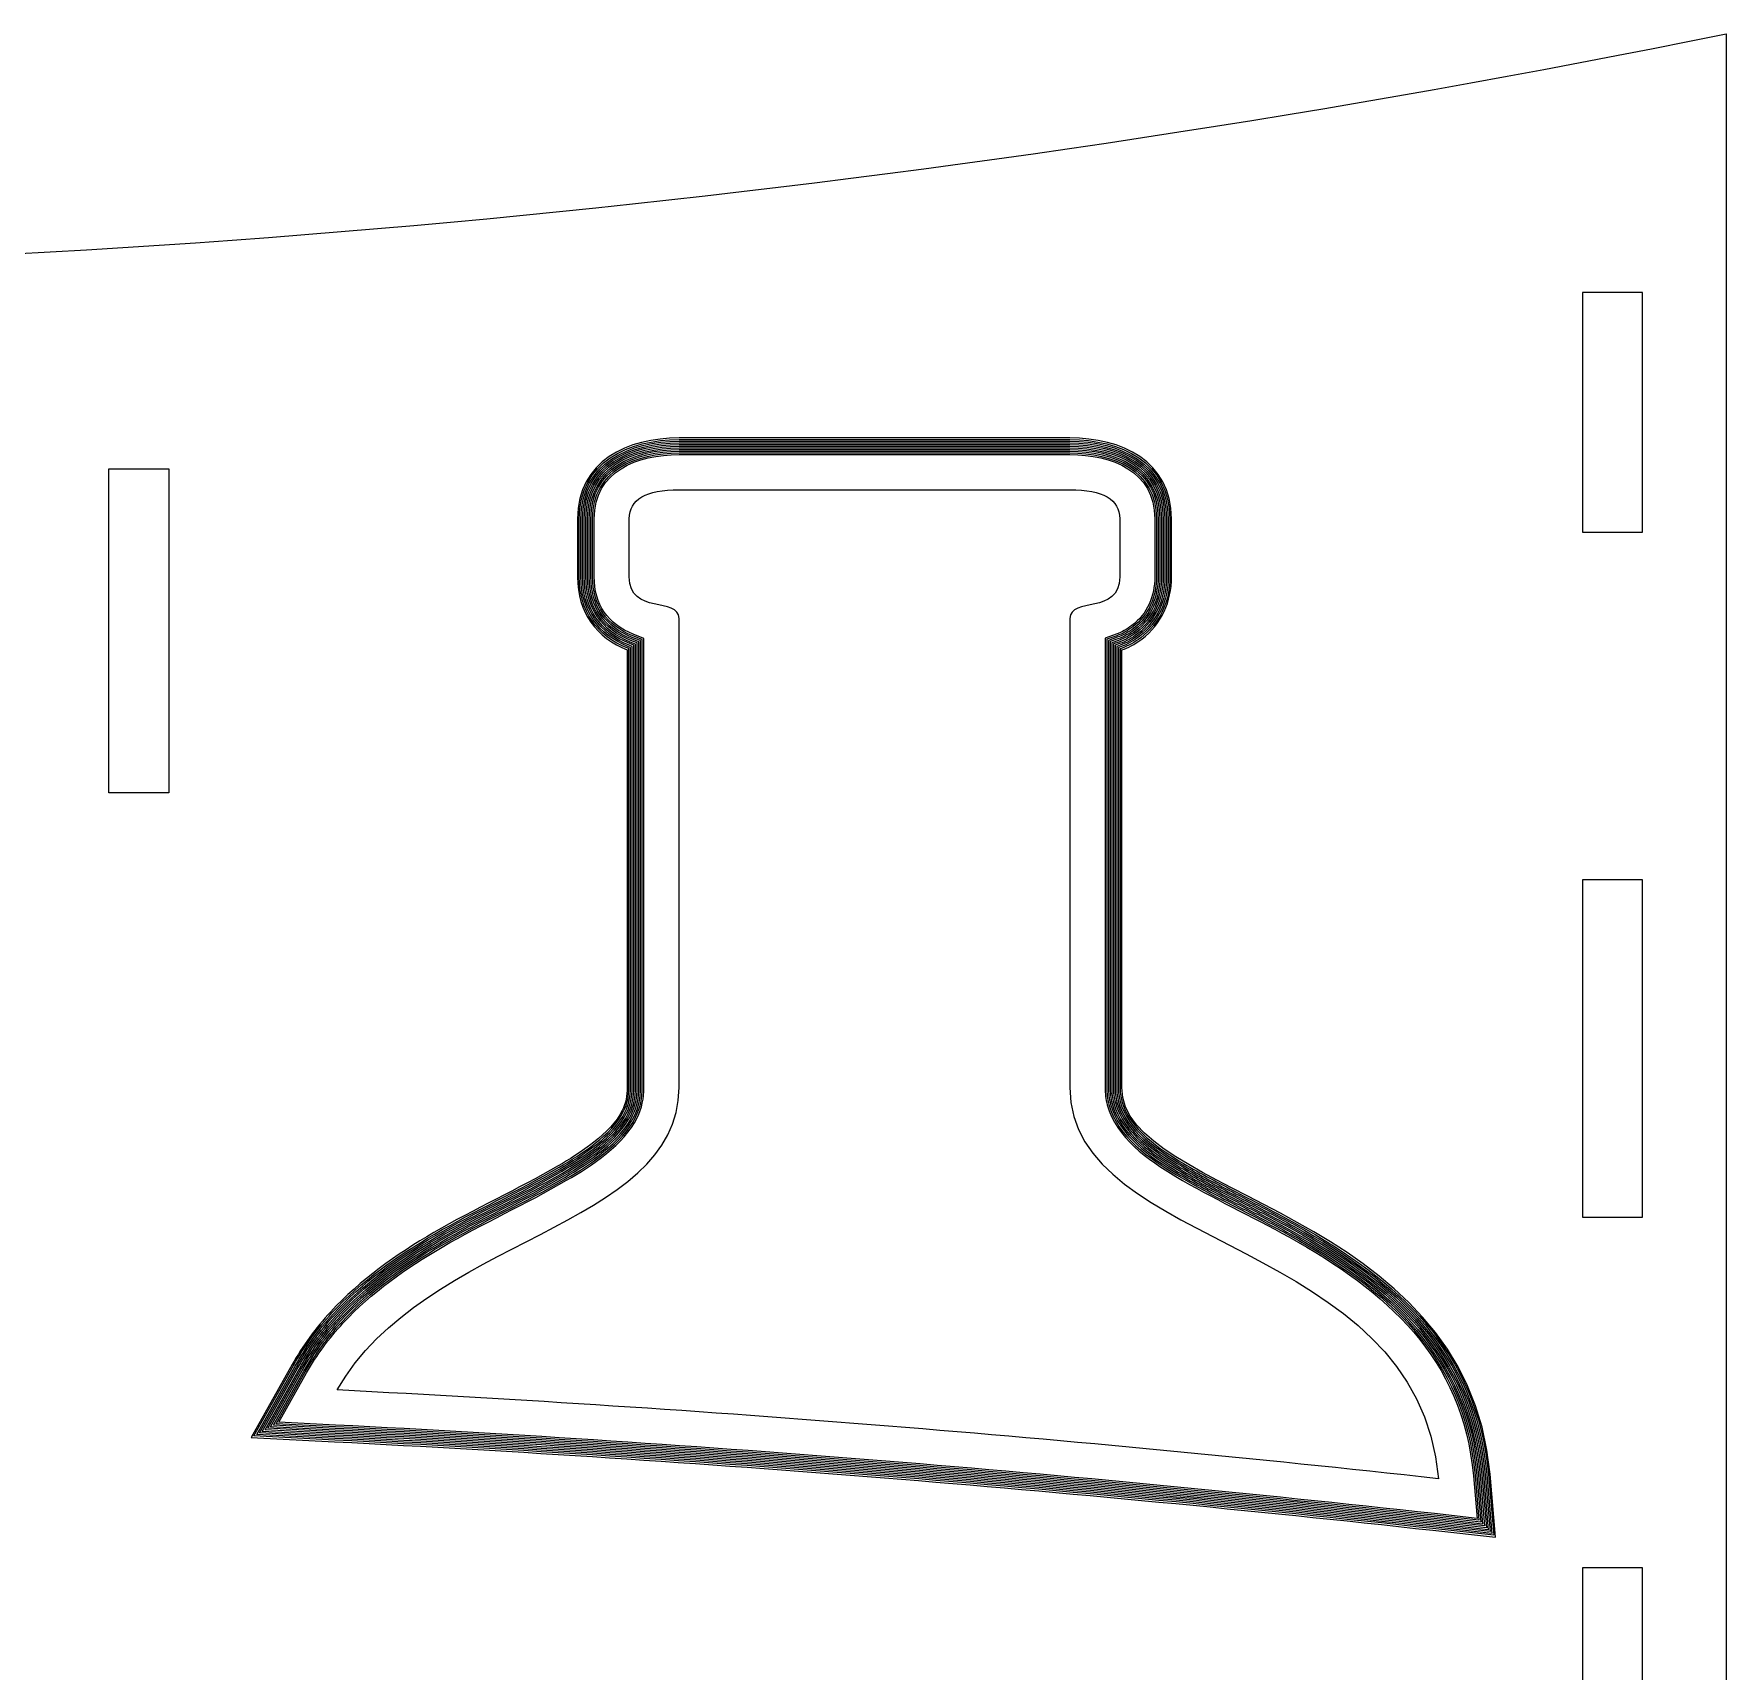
# Model space of a CAD drawing. Header units: millimetres. Extents: x -516 to 781, y -366 to 225.
# Drawn here: x -339 to -237.7, y -91.4 to 6.5 of the extents above; entities that cross this region are included whole.
import ezdxf

# ---------------------------------------------------------------- set-up
doc = ezdxf.new("R2010")
doc.units = ezdxf.units.MM
doc.header["$MEASUREMENT"] = 0
doc.layers.add('Layer 1', color=7, linetype='Continuous')

msp = doc.modelspace()

# ---------------------------------------------------------------- linework, layer by layer
at = {"layer": 'Layer 1', "color": 240, "lineweight": 9}
for points, knots in [([(-503.2768, -270.3399), (-503.2768, -270.3399), (-250.2612, -270.3399), (-250.2612, -270.3399), (-250.2612, -270.3399), (-250.2612, -270.3399), (-244.9901, -270.3399), (-244.9901, -270.3399), (-244.9901, -270.3399), (-244.9901, -270.3399), (-237.669, -270.3399), (-237.669, -270.3399), (-237.669, -270.3399), (-237.669, -270.3399), (-237.669, 6.5338), (-237.669, 6.5338), (-237.669, 6.5338), (-330.8883, -12.3792), (-423.6201, -12.3179), (-515.869, 6.5338), (-515.869, 6.5338), (-515.869, 6.5338), (-515.869, -270.3399), (-515.869, -270.3399), (-515.869, -270.3399), (-515.869, -270.3399), (-508.5479, -270.3399), (-508.5479, -270.3399), (-508.5479, -270.3399), (-508.5479, -270.3399), (-503.2768, -270.3399), (-503.2768, -270.3399)], [0, 0, 0, 0, 0.11111111, 0.11111111, 0.11111111, 0.11111111, 0.22222222, 0.22222222, 0.22222222, 0.22222222, 0.33333333, 0.33333333, 0.33333333, 0.33333333, 0.44444444, 0.44444444, 0.44444444, 0.44444444, 0.55555556, 0.55555556, 0.55555556, 0.55555556, 0.66666667, 0.66666667, 0.66666667, 0.66666667, 0.77777778, 0.77777778, 0.77777778, 0.77777778, 1, 1, 1, 1]), ([(-242.669, -23.2812), (-242.669, -23.2812), (-246.269, -23.2812), (-246.269, -23.2812), (-246.269, -23.2812), (-246.269, -23.2812), (-246.2696, -8.9372), (-246.2696, -8.9372), (-246.2696, -8.9372), (-246.2696, -8.9372), (-242.669, -8.9372), (-242.669, -8.9372), (-242.669, -8.9372), (-242.669, -8.9372), (-242.669, -23.2812), (-242.669, -23.2812)], [0, 0, 0, 0, 0.2, 0.2, 0.2, 0.2, 0.4, 0.4, 0.4, 0.4, 0.6, 0.6, 0.6, 0.6, 1, 1, 1, 1]), ([(-330.869, -19.4813), (-330.869, -19.4813), (-334.469, -19.4813), (-334.469, -19.4813), (-334.469, -19.4813), (-334.469, -19.4813), (-334.469, -38.8693), (-334.469, -38.8693), (-334.469, -38.8693), (-334.469, -38.8693), (-330.869, -38.8693), (-330.869, -38.8693), (-330.869, -38.8693), (-330.869, -38.8693), (-330.869, -19.4813), (-330.869, -19.4813)], [0, 0, 0, 0, 0.2, 0.2, 0.2, 0.2, 0.4, 0.4, 0.4, 0.4, 0.6, 0.6, 0.6, 0.6, 1, 1, 1, 1]), ([(-254.89, -79.9111), (-256.1667, -65.3802), (-276.9447, -66.3665), (-276.9447, -56.5025), (-276.9447, -56.5025), (-276.9447, -56.5025), (-276.9447, -28.4388), (-276.9447, -28.4388), (-276.9447, -28.4388), (-276.9447, -27.1479), (-273.9671, -28.2485), (-273.9671, -25.9553), (-273.9671, -25.9553), (-273.9671, -25.9553), (-273.9671, -22.4784), (-273.9671, -22.4784), (-273.9671, -22.4784), (-273.9671, -21.3189), (-274.9589, -20.7399), (-276.9447, -20.7399), (-276.9447, -20.7399), (-276.9447, -20.7399), (-300.3402, -20.7399), (-300.3402, -20.7399), (-300.3402, -20.7399), (-302.3261, -20.7399), (-303.3178, -21.3189), (-303.3178, -22.4784), (-303.3178, -22.4784), (-303.3178, -22.4784), (-303.3178, -25.9553), (-303.3178, -25.9553), (-303.3178, -25.9553), (-303.3178, -28.2485), (-300.3402, -27.1479), (-300.3402, -28.4388), (-300.3402, -28.4388), (-300.3402, -28.4388), (-300.3402, -56.5025), (-300.3402, -56.5025), (-300.3402, -56.5025), (-300.3402, -64.9709), (-315.6558, -65.4413), (-320.7978, -74.5993), (-320.7978, -74.5993), (-298.7887, -75.7143), (-276.8195, -77.4865), (-254.89, -79.9111)], [0, 0, 0, 0, 0.07692308, 0.07692308, 0.07692308, 0.07692308, 0.15384615, 0.15384615, 0.15384615, 0.15384615, 0.23076923, 0.23076923, 0.23076923, 0.23076923, 0.30769231, 0.30769231, 0.30769231, 0.30769231, 0.38461538, 0.38461538, 0.38461538, 0.38461538, 0.46153846, 0.46153846, 0.46153846, 0.46153846, 0.53846154, 0.53846154, 0.53846154, 0.53846154, 0.61538462, 0.61538462, 0.61538462, 0.61538462, 0.69230769, 0.69230769, 0.69230769, 0.69230769, 0.76923077, 0.76923077, 0.76923077, 0.76923077, 0.84615385, 0.84615385, 0.84615385, 0.84615385, 1, 1, 1, 1]), ([(-242.669, -64.2574), (-242.669, -64.2574), (-246.269, -64.2574), (-246.269, -64.2574), (-246.269, -64.2574), (-246.269, -64.2574), (-246.269, -44.0695), (-246.269, -44.0695), (-246.269, -44.0695), (-246.269, -44.0695), (-242.669, -44.0695), (-242.669, -44.0695), (-242.669, -44.0695), (-242.669, -44.0695), (-242.669, -64.2574), (-242.669, -64.2574)], [0, 0, 0, 0, 0.2, 0.2, 0.2, 0.2, 0.4, 0.4, 0.4, 0.4, 0.6, 0.6, 0.6, 0.6, 1, 1, 1, 1]), ([(-242.669, -105.4339), (-242.669, -105.4339), (-246.269, -105.4339), (-246.269, -105.4339), (-246.269, -105.4339), (-246.269, -105.4339), (-246.269, -85.2459), (-246.269, -85.2459), (-246.269, -85.2459), (-246.269, -85.2459), (-242.669, -85.2459), (-242.669, -85.2459), (-242.669, -85.2459), (-242.669, -85.2459), (-242.669, -105.4339), (-242.669, -105.4339)], [0, 0, 0, 0, 0.2, 0.2, 0.2, 0.2, 0.4, 0.4, 0.4, 0.4, 0.6, 0.6, 0.6, 0.6, 1, 1, 1, 1])]:
    msp.add_open_spline(points, degree=3, knots=knots, dxfattribs=at)
at = {"layer": 'Layer 1', "color": 175, "lineweight": 9}
for points, knots in [([(-303.4402, -30.3163), (-305.2665, -29.6041), (-306.4178, -28.0874), (-306.4178, -25.9553), (-306.4178, -25.9553), (-306.4178, -25.9553), (-306.4178, -22.4784), (-306.4178, -22.4784), (-306.4178, -22.4784), (-306.4178, -19.0086), (-303.3952, -17.6399), (-300.3402, -17.6399), (-300.3402, -17.6399), (-300.3402, -17.6399), (-276.9447, -17.6399), (-276.9447, -17.6399), (-276.9447, -17.6399), (-273.8897, -17.6399), (-270.8671, -19.0086), (-270.8671, -22.4784), (-270.8671, -22.4784), (-270.8671, -22.4784), (-270.8671, -25.9553), (-270.8671, -25.9553), (-270.8671, -25.9553), (-270.8671, -27.4311), (-271.4532, -28.7773), (-272.6496, -29.6708), (-272.6496, -29.6708), (-273.1003, -30.0074), (-273.4749, -30.1945), (-273.8447, -30.324), (-273.8447, -30.324), (-273.8447, -30.324), (-273.8447, -56.5025), (-273.8447, -56.5025), (-273.8447, -56.5025), (-273.8447, -63.0806), (-253.1999, -63.7285), (-251.8019, -79.6398), (-251.8019, -79.6398), (-251.8019, -79.6398), (-251.4708, -83.408), (-251.4708, -83.408), (-251.4708, -83.408), (-251.4708, -83.408), (-255.2307, -82.9923), (-255.2307, -82.9923), (-255.2307, -82.9923), (-277.0801, -80.5766), (-299.0002, -78.8076), (-320.9546, -77.6953), (-320.9546, -77.6953), (-320.9546, -77.6953), (-325.9493, -77.4423), (-325.9493, -77.4423), (-325.9493, -77.4423), (-325.9493, -77.4423), (-323.5009, -73.0816), (-323.5009, -73.0816), (-323.5009, -73.0816), (-322.8596, -71.9395), (-322.0797, -70.8878), (-321.1917, -69.926), (-321.1917, -69.926), (-319.4169, -68.0036), (-317.2689, -66.4961), (-315.0181, -65.1846), (-315.0181, -65.1846), (-312.5794, -63.7636), (-310.0038, -62.6014), (-307.5727, -61.1868), (-307.5727, -61.1868), (-306.2897, -60.4403), (-304.4222, -59.2621), (-303.7464, -57.8803), (-303.7464, -57.8803), (-303.5313, -57.4405), (-303.4402, -56.9912), (-303.4402, -56.5025), (-303.4402, -56.5025), (-303.4402, -56.5025), (-303.4402, -30.3163), (-303.4402, -30.3163)], [0, 0, 0, 0, 0.04545455, 0.04545455, 0.04545455, 0.04545455, 0.09090909, 0.09090909, 0.09090909, 0.09090909, 0.13636364, 0.13636364, 0.13636364, 0.13636364, 0.18181818, 0.18181818, 0.18181818, 0.18181818, 0.22727273, 0.22727273, 0.22727273, 0.22727273, 0.27272727, 0.27272727, 0.27272727, 0.27272727, 0.31818182, 0.31818182, 0.31818182, 0.31818182, 0.36363636, 0.36363636, 0.36363636, 0.36363636, 0.40909091, 0.40909091, 0.40909091, 0.40909091, 0.45454545, 0.45454545, 0.45454545, 0.45454545, 0.5, 0.5, 0.5, 0.5, 0.54545455, 0.54545455, 0.54545455, 0.54545455, 0.59090909, 0.59090909, 0.59090909, 0.59090909, 0.63636364, 0.63636364, 0.63636364, 0.63636364, 0.68181818, 0.68181818, 0.68181818, 0.68181818, 0.72727273, 0.72727273, 0.72727273, 0.72727273, 0.77272727, 0.77272727, 0.77272727, 0.77272727, 0.81818182, 0.81818182, 0.81818182, 0.81818182, 0.86363636, 0.86363636, 0.86363636, 0.86363636, 0.90909091, 0.90909091, 0.90909091, 0.90909091, 1, 1, 1, 1]), ([(-325.7831, -77.3506), (-325.7831, -77.3506), (-320.9495, -77.5954), (-320.9495, -77.5954), (-320.9495, -77.5954), (-298.9934, -78.7076), (-277.0708, -80.477), (-255.2197, -82.8929), (-255.2197, -82.8929), (-255.2197, -82.8929), (-251.5811, -83.2952), (-251.5811, -83.2952), (-251.5811, -83.2952), (-251.5811, -83.2952), (-251.9015, -79.6486), (-251.9015, -79.6486), (-251.9015, -79.6486), (-252.5511, -72.2562), (-257.3017, -68.0544), (-263.3963, -64.6585), (-263.3963, -64.6585), (-264.5765, -64.0009), (-265.778, -63.3854), (-266.9784, -62.7658), (-266.9784, -62.7658), (-268.0456, -62.215), (-269.1204, -61.6604), (-270.1521, -61.0452), (-270.1521, -61.0452), (-271.5487, -60.2123), (-273.3951, -58.9801), (-273.8393, -57.3113), (-273.8393, -57.3113), (-273.9097, -57.0469), (-273.9447, -56.7761), (-273.9447, -56.5025), (-273.9447, -56.5025), (-273.9447, -56.5025), (-273.9447, -30.2531), (-273.9447, -30.2531), (-273.9447, -30.2531), (-273.9447, -30.2531), (-273.8778, -30.2296), (-273.8778, -30.2296), (-273.8778, -30.2296), (-273.4466, -30.0786), (-273.0749, -29.8636), (-272.7094, -29.5907), (-272.7094, -29.5907), (-271.5389, -28.7165), (-270.9671, -27.4001), (-270.9671, -25.9553), (-270.9671, -25.9553), (-270.9671, -25.9553), (-270.9671, -22.4784), (-270.9671, -22.4784), (-270.9671, -22.4784), (-270.9671, -19.0714), (-273.9409, -17.7399), (-276.9447, -17.7399), (-276.9447, -17.7399), (-276.9447, -17.7399), (-300.3402, -17.7399), (-300.3402, -17.7399), (-300.3402, -17.7399), (-303.344, -17.7399), (-306.3178, -19.0714), (-306.3178, -22.4784), (-306.3178, -22.4784), (-306.3178, -22.4784), (-306.3178, -25.9553), (-306.3178, -25.9553), (-306.3178, -25.9553), (-306.3178, -27.9651), (-305.2685, -29.496), (-303.4039, -30.2231), (-303.4039, -30.2231), (-303.4039, -30.2231), (-303.3402, -30.248), (-303.3402, -30.248), (-303.3402, -30.248), (-303.3402, -30.248), (-303.3402, -56.5025), (-303.3402, -56.5025), (-303.3402, -56.5025), (-303.3402, -57.0053), (-303.435, -57.4712), (-303.6566, -57.9242), (-303.6566, -57.9242), (-304.3424, -59.3265), (-306.2038, -60.506), (-307.5224, -61.2732), (-307.5224, -61.2732), (-309.9583, -62.6906), (-312.5327, -63.8521), (-314.9678, -65.271), (-314.9678, -65.271), (-317.2083, -66.5766), (-319.3517, -68.0804), (-321.1182, -69.9938), (-321.1182, -69.9938), (-322.0001, -70.949), (-322.7769, -71.9964), (-323.4137, -73.1306), (-323.4137, -73.1306), (-323.4137, -73.1306), (-325.7831, -77.3506), (-325.7831, -77.3506)], [0, 0, 0, 0, 0.03571429, 0.03571429, 0.03571429, 0.03571429, 0.07142857, 0.07142857, 0.07142857, 0.07142857, 0.10714286, 0.10714286, 0.10714286, 0.10714286, 0.14285714, 0.14285714, 0.14285714, 0.14285714, 0.17857143, 0.17857143, 0.17857143, 0.17857143, 0.21428571, 0.21428571, 0.21428571, 0.21428571, 0.25, 0.25, 0.25, 0.25, 0.28571429, 0.28571429, 0.28571429, 0.28571429, 0.32142857, 0.32142857, 0.32142857, 0.32142857, 0.35714286, 0.35714286, 0.35714286, 0.35714286, 0.39285714, 0.39285714, 0.39285714, 0.39285714, 0.42857143, 0.42857143, 0.42857143, 0.42857143, 0.46428571, 0.46428571, 0.46428571, 0.46428571, 0.5, 0.5, 0.5, 0.5, 0.53571429, 0.53571429, 0.53571429, 0.53571429, 0.57142857, 0.57142857, 0.57142857, 0.57142857, 0.60714286, 0.60714286, 0.60714286, 0.60714286, 0.64285714, 0.64285714, 0.64285714, 0.64285714, 0.67857143, 0.67857143, 0.67857143, 0.67857143, 0.71428571, 0.71428571, 0.71428571, 0.71428571, 0.75, 0.75, 0.75, 0.75, 0.78571429, 0.78571429, 0.78571429, 0.78571429, 0.82142857, 0.82142857, 0.82142857, 0.82142857, 0.85714286, 0.85714286, 0.85714286, 0.85714286, 0.89285714, 0.89285714, 0.89285714, 0.89285714, 0.92857143, 0.92857143, 0.92857143, 0.92857143, 1, 1, 1, 1]), ([(-325.6169, -77.2589), (-325.6169, -77.2589), (-320.9445, -77.4956), (-320.9445, -77.4956), (-320.9445, -77.4956), (-298.9864, -78.6078), (-277.0618, -80.3774), (-255.2087, -82.7935), (-255.2087, -82.7935), (-255.2087, -82.7935), (-251.6914, -83.1824), (-251.6914, -83.1824), (-251.6914, -83.1824), (-251.6914, -83.1824), (-252.0011, -79.6573), (-252.0011, -79.6573), (-252.0011, -79.6573), (-252.6476, -72.3005), (-257.3808, -68.1248), (-263.4449, -64.7459), (-263.4449, -64.7459), (-264.6242, -64.0888), (-265.8249, -63.4738), (-267.0242, -62.8547), (-267.0242, -62.8547), (-268.0933, -62.3029), (-269.1699, -61.7474), (-270.2034, -61.1311), (-270.2034, -61.1311), (-271.6273, -60.2818), (-273.4833, -59.0376), (-273.936, -57.337), (-273.936, -57.337), (-274.0086, -57.0642), (-274.0447, -56.7848), (-274.0447, -56.5025), (-274.0447, -56.5025), (-274.0447, -56.5025), (-274.0447, -30.1821), (-274.0447, -30.1821), (-274.0447, -30.1821), (-274.0447, -30.1821), (-273.9108, -30.1352), (-273.9108, -30.1352), (-273.9108, -30.1352), (-273.4893, -29.9876), (-273.1265, -29.7774), (-272.7693, -29.5106), (-272.7693, -29.5106), (-271.6242, -28.6553), (-271.0671, -27.3685), (-271.0671, -25.9553), (-271.0671, -25.9553), (-271.0671, -25.9553), (-271.0671, -22.4784), (-271.0671, -22.4784), (-271.0671, -22.4784), (-271.0671, -19.1303), (-273.9983, -17.8399), (-276.9447, -17.8399), (-276.9447, -17.8399), (-276.9447, -17.8399), (-300.3402, -17.8399), (-300.3402, -17.8399), (-300.3402, -17.8399), (-303.2866, -17.8399), (-306.2178, -19.1303), (-306.2178, -22.4784), (-306.2178, -22.4784), (-306.2178, -22.4784), (-306.2178, -25.9553), (-306.2178, -25.9553), (-306.2178, -25.9553), (-306.2178, -27.9238), (-305.1938, -29.4178), (-303.3675, -30.13), (-303.3675, -30.13), (-303.3675, -30.13), (-303.2402, -30.1796), (-303.2402, -30.1796), (-303.2402, -30.1796), (-303.2402, -30.1796), (-303.2402, -56.5025), (-303.2402, -56.5025), (-303.2402, -56.5025), (-303.2402, -57.0206), (-303.3385, -57.5015), (-303.5667, -57.9682), (-303.5667, -57.9682), (-304.2637, -59.3932), (-306.1322, -60.58), (-307.4721, -61.3597), (-307.4721, -61.3597), (-309.908, -62.777), (-312.4824, -63.9386), (-314.9174, -65.3574), (-314.9174, -65.3574), (-317.1492, -66.6578), (-319.2852, -68.1558), (-321.0448, -70.0617), (-321.0448, -70.0617), (-321.9213, -71.0111), (-322.6935, -72.0522), (-323.3265, -73.1795), (-323.3265, -73.1795), (-323.3265, -73.1795), (-325.6169, -77.2589), (-325.6169, -77.2589)], [0, 0, 0, 0, 0.03571429, 0.03571429, 0.03571429, 0.03571429, 0.07142857, 0.07142857, 0.07142857, 0.07142857, 0.10714286, 0.10714286, 0.10714286, 0.10714286, 0.14285714, 0.14285714, 0.14285714, 0.14285714, 0.17857143, 0.17857143, 0.17857143, 0.17857143, 0.21428571, 0.21428571, 0.21428571, 0.21428571, 0.25, 0.25, 0.25, 0.25, 0.28571429, 0.28571429, 0.28571429, 0.28571429, 0.32142857, 0.32142857, 0.32142857, 0.32142857, 0.35714286, 0.35714286, 0.35714286, 0.35714286, 0.39285714, 0.39285714, 0.39285714, 0.39285714, 0.42857143, 0.42857143, 0.42857143, 0.42857143, 0.46428571, 0.46428571, 0.46428571, 0.46428571, 0.5, 0.5, 0.5, 0.5, 0.53571429, 0.53571429, 0.53571429, 0.53571429, 0.57142857, 0.57142857, 0.57142857, 0.57142857, 0.60714286, 0.60714286, 0.60714286, 0.60714286, 0.64285714, 0.64285714, 0.64285714, 0.64285714, 0.67857143, 0.67857143, 0.67857143, 0.67857143, 0.71428571, 0.71428571, 0.71428571, 0.71428571, 0.75, 0.75, 0.75, 0.75, 0.78571429, 0.78571429, 0.78571429, 0.78571429, 0.82142857, 0.82142857, 0.82142857, 0.82142857, 0.85714286, 0.85714286, 0.85714286, 0.85714286, 0.89285714, 0.89285714, 0.89285714, 0.89285714, 0.92857143, 0.92857143, 0.92857143, 0.92857143, 1, 1, 1, 1]), ([(-325.4508, -77.1672), (-325.4508, -77.1672), (-320.9394, -77.3957), (-320.9394, -77.3957), (-320.9394, -77.3957), (-298.9793, -78.508), (-277.0527, -80.2778), (-255.1977, -82.6941), (-255.1977, -82.6941), (-255.1977, -82.6941), (-251.8017, -83.0696), (-251.8017, -83.0696), (-251.8017, -83.0696), (-251.8017, -83.0696), (-252.1007, -79.6661), (-252.1007, -79.6661), (-252.1007, -79.6661), (-252.744, -72.3448), (-257.4599, -68.1952), (-263.4936, -64.8333), (-263.4936, -64.8333), (-264.6719, -64.1767), (-265.8717, -63.5621), (-267.0701, -62.9436), (-267.0701, -62.9436), (-268.141, -62.3908), (-269.2193, -61.8343), (-270.2546, -61.2169), (-270.2546, -61.2169), (-271.7059, -60.3514), (-273.5715, -59.0949), (-274.0326, -57.3627), (-274.0326, -57.3627), (-274.1075, -57.0815), (-274.1447, -56.7935), (-274.1447, -56.5025), (-274.1447, -56.5025), (-274.1447, -56.5025), (-274.1447, -30.1112), (-274.1447, -30.1112), (-274.1447, -30.1112), (-274.1447, -30.1112), (-273.9439, -30.0409), (-273.9439, -30.0409), (-273.9439, -30.0409), (-273.532, -29.8966), (-273.1782, -29.6911), (-272.8291, -29.4304), (-272.8291, -29.4304), (-271.7094, -28.5942), (-271.1671, -27.3369), (-271.1671, -25.9553), (-271.1671, -25.9553), (-271.1671, -25.9553), (-271.1671, -22.4784), (-271.1671, -22.4784), (-271.1671, -22.4784), (-271.1671, -19.1892), (-274.0558, -17.9399), (-276.9447, -17.9399), (-276.9447, -17.9399), (-276.9447, -17.9399), (-300.3402, -17.9399), (-300.3402, -17.9399), (-300.3402, -17.9399), (-303.2291, -17.9399), (-306.1178, -19.1892), (-306.1178, -22.4784), (-306.1178, -22.4784), (-306.1178, -22.4784), (-306.1178, -25.9553), (-306.1178, -25.9553), (-306.1178, -25.9553), (-306.1178, -27.8825), (-305.1192, -29.3396), (-303.3312, -30.0368), (-303.3312, -30.0368), (-303.3312, -30.0368), (-303.1402, -30.1113), (-303.1402, -30.1113), (-303.1402, -30.1113), (-303.1402, -30.1113), (-303.1402, -56.5025), (-303.1402, -56.5025), (-303.1402, -56.5025), (-303.1402, -57.0359), (-303.2419, -57.5317), (-303.4769, -58.0121), (-303.4769, -58.0121), (-304.1849, -59.4598), (-306.0606, -60.6541), (-307.4218, -61.4461), (-307.4218, -61.4461), (-309.8578, -62.8635), (-312.4321, -64.025), (-314.8671, -65.4438), (-314.8671, -65.4438), (-317.09, -66.7391), (-319.2186, -68.2311), (-320.9713, -70.1295), (-320.9713, -70.1295), (-321.8426, -71.0732), (-322.6102, -72.108), (-323.2393, -73.2285), (-323.2393, -73.2285), (-323.2393, -73.2285), (-325.4508, -77.1672), (-325.4508, -77.1672)], [0, 0, 0, 0, 0.03571429, 0.03571429, 0.03571429, 0.03571429, 0.07142857, 0.07142857, 0.07142857, 0.07142857, 0.10714286, 0.10714286, 0.10714286, 0.10714286, 0.14285714, 0.14285714, 0.14285714, 0.14285714, 0.17857143, 0.17857143, 0.17857143, 0.17857143, 0.21428571, 0.21428571, 0.21428571, 0.21428571, 0.25, 0.25, 0.25, 0.25, 0.28571429, 0.28571429, 0.28571429, 0.28571429, 0.32142857, 0.32142857, 0.32142857, 0.32142857, 0.35714286, 0.35714286, 0.35714286, 0.35714286, 0.39285714, 0.39285714, 0.39285714, 0.39285714, 0.42857143, 0.42857143, 0.42857143, 0.42857143, 0.46428571, 0.46428571, 0.46428571, 0.46428571, 0.5, 0.5, 0.5, 0.5, 0.53571429, 0.53571429, 0.53571429, 0.53571429, 0.57142857, 0.57142857, 0.57142857, 0.57142857, 0.60714286, 0.60714286, 0.60714286, 0.60714286, 0.64285714, 0.64285714, 0.64285714, 0.64285714, 0.67857143, 0.67857143, 0.67857143, 0.67857143, 0.71428571, 0.71428571, 0.71428571, 0.71428571, 0.75, 0.75, 0.75, 0.75, 0.78571429, 0.78571429, 0.78571429, 0.78571429, 0.82142857, 0.82142857, 0.82142857, 0.82142857, 0.85714286, 0.85714286, 0.85714286, 0.85714286, 0.89285714, 0.89285714, 0.89285714, 0.89285714, 0.92857143, 0.92857143, 0.92857143, 0.92857143, 1, 1, 1, 1]), ([(-325.2846, -77.0755), (-325.2846, -77.0755), (-320.9344, -77.2958), (-320.9344, -77.2958), (-320.9344, -77.2958), (-298.9723, -78.4083), (-277.0437, -80.1782), (-255.1867, -82.5947), (-255.1867, -82.5947), (-255.1867, -82.5947), (-251.912, -82.9568), (-251.912, -82.9568), (-251.912, -82.9568), (-251.912, -82.9568), (-252.2004, -79.6748), (-252.2004, -79.6748), (-252.2004, -79.6748), (-252.8405, -72.3891), (-257.5391, -68.2656), (-263.5423, -64.9206), (-263.5423, -64.9206), (-264.7197, -64.2646), (-265.9185, -63.6505), (-267.116, -63.0324), (-267.116, -63.0324), (-268.1887, -62.4787), (-269.2688, -61.9213), (-270.3058, -61.3028), (-270.3058, -61.3028), (-271.7843, -60.4211), (-273.6597, -59.1522), (-274.1292, -57.3884), (-274.1292, -57.3884), (-274.2063, -57.0989), (-274.2447, -56.8021), (-274.2447, -56.5025), (-274.2447, -56.5025), (-274.2447, -56.5025), (-274.2447, -30.0403), (-274.2447, -30.0403), (-274.2447, -30.0403), (-274.2447, -30.0403), (-273.9769, -29.9465), (-273.9769, -29.9465), (-273.9769, -29.9465), (-273.5748, -29.8057), (-273.2298, -29.6049), (-272.8889, -29.3503), (-272.8889, -29.3503), (-271.7946, -28.533), (-271.2671, -27.3052), (-271.2671, -25.9553), (-271.2671, -25.9553), (-271.2671, -25.9553), (-271.2671, -22.4784), (-271.2671, -22.4784), (-271.2671, -22.4784), (-271.2671, -19.2483), (-274.1134, -18.0399), (-276.9447, -18.0399), (-276.9447, -18.0399), (-276.9447, -18.0399), (-300.3402, -18.0399), (-300.3402, -18.0399), (-300.3402, -18.0399), (-303.1715, -18.0399), (-306.0178, -19.2483), (-306.0178, -22.4784), (-306.0178, -22.4784), (-306.0178, -22.4784), (-306.0178, -25.9553), (-306.0178, -25.9553), (-306.0178, -25.9553), (-306.0178, -27.8413), (-305.0445, -29.2614), (-303.2949, -29.9436), (-303.2949, -29.9436), (-303.2949, -29.9436), (-303.0402, -30.0429), (-303.0402, -30.0429), (-303.0402, -30.0429), (-303.0402, -30.0429), (-303.0402, -56.5025), (-303.0402, -56.5025), (-303.0402, -56.5025), (-303.0402, -57.0511), (-303.1454, -57.5619), (-303.3871, -58.056), (-303.3871, -58.056), (-304.1061, -59.5263), (-305.9892, -60.7282), (-307.3715, -61.5325), (-307.3715, -61.5325), (-309.8075, -62.9499), (-312.3819, -64.1115), (-314.8167, -65.5302), (-314.8167, -65.5302), (-317.0308, -66.8203), (-319.1521, -68.3065), (-320.8978, -70.1973), (-320.8978, -70.1973), (-321.7638, -71.1353), (-322.5268, -72.1637), (-323.1521, -73.2774), (-323.1521, -73.2774), (-323.1521, -73.2774), (-325.2846, -77.0755), (-325.2846, -77.0755)], [0, 0, 0, 0, 0.03571429, 0.03571429, 0.03571429, 0.03571429, 0.07142857, 0.07142857, 0.07142857, 0.07142857, 0.10714286, 0.10714286, 0.10714286, 0.10714286, 0.14285714, 0.14285714, 0.14285714, 0.14285714, 0.17857143, 0.17857143, 0.17857143, 0.17857143, 0.21428571, 0.21428571, 0.21428571, 0.21428571, 0.25, 0.25, 0.25, 0.25, 0.28571429, 0.28571429, 0.28571429, 0.28571429, 0.32142857, 0.32142857, 0.32142857, 0.32142857, 0.35714286, 0.35714286, 0.35714286, 0.35714286, 0.39285714, 0.39285714, 0.39285714, 0.39285714, 0.42857143, 0.42857143, 0.42857143, 0.42857143, 0.46428571, 0.46428571, 0.46428571, 0.46428571, 0.5, 0.5, 0.5, 0.5, 0.53571429, 0.53571429, 0.53571429, 0.53571429, 0.57142857, 0.57142857, 0.57142857, 0.57142857, 0.60714286, 0.60714286, 0.60714286, 0.60714286, 0.64285714, 0.64285714, 0.64285714, 0.64285714, 0.67857143, 0.67857143, 0.67857143, 0.67857143, 0.71428571, 0.71428571, 0.71428571, 0.71428571, 0.75, 0.75, 0.75, 0.75, 0.78571429, 0.78571429, 0.78571429, 0.78571429, 0.82142857, 0.82142857, 0.82142857, 0.82142857, 0.85714286, 0.85714286, 0.85714286, 0.85714286, 0.89285714, 0.89285714, 0.89285714, 0.89285714, 0.92857143, 0.92857143, 0.92857143, 0.92857143, 1, 1, 1, 1]), ([(-325.1184, -76.9837), (-325.1184, -76.9837), (-320.9293, -77.1959), (-320.9293, -77.1959), (-320.9293, -77.1959), (-298.9653, -78.3085), (-277.0347, -80.0786), (-255.1758, -82.4953), (-255.1758, -82.4953), (-255.1758, -82.4953), (-252.0223, -82.844), (-252.0223, -82.844), (-252.0223, -82.844), (-252.0223, -82.844), (-252.3, -79.6836), (-252.3, -79.6836), (-252.3, -79.6836), (-252.937, -72.4335), (-257.6182, -68.3359), (-263.5909, -65.008), (-263.5909, -65.008), (-264.7674, -64.3524), (-265.9653, -63.7389), (-267.1618, -63.1213), (-267.1618, -63.1213), (-268.2364, -62.5666), (-269.3182, -62.0082), (-270.357, -61.3887), (-270.357, -61.3887), (-271.8626, -60.4908), (-273.748, -59.2092), (-274.2259, -57.4142), (-274.2259, -57.4142), (-274.3052, -57.1162), (-274.3447, -56.8108), (-274.3447, -56.5025), (-274.3447, -56.5025), (-274.3447, -56.5025), (-274.3447, -29.9693), (-274.3447, -29.9693), (-274.3447, -29.9693), (-274.3447, -29.9693), (-274.01, -29.8521), (-274.01, -29.8521), (-274.01, -29.8521), (-273.6175, -29.7147), (-273.2814, -29.5186), (-272.9488, -29.2702), (-272.9488, -29.2702), (-271.8798, -28.4719), (-271.3671, -27.2736), (-271.3671, -25.9553), (-271.3671, -25.9553), (-271.3671, -25.9553), (-271.3671, -22.4784), (-271.3671, -22.4784), (-271.3671, -22.4784), (-271.3671, -19.3076), (-274.1711, -18.1399), (-276.9447, -18.1399), (-276.9447, -18.1399), (-276.9447, -18.1399), (-300.3402, -18.1399), (-300.3402, -18.1399), (-300.3402, -18.1399), (-303.1138, -18.1399), (-305.9178, -19.3076), (-305.9178, -22.4784), (-305.9178, -22.4784), (-305.9178, -22.4784), (-305.9178, -25.9553), (-305.9178, -25.9553), (-305.9178, -25.9553), (-305.9178, -27.8), (-304.9698, -29.1831), (-303.2585, -29.8505), (-303.2585, -29.8505), (-303.2585, -29.8505), (-302.9402, -29.9746), (-302.9402, -29.9746), (-302.9402, -29.9746), (-302.9402, -29.9746), (-302.9402, -56.5025), (-302.9402, -56.5025), (-302.9402, -56.5025), (-302.9402, -57.0664), (-303.0489, -57.5921), (-303.2972, -58.1), (-303.2972, -58.1), (-304.0273, -59.5927), (-305.9178, -60.8024), (-307.3212, -61.619), (-307.3212, -61.619), (-309.7573, -63.0364), (-312.3316, -64.1979), (-314.7664, -65.6166), (-314.7664, -65.6166), (-316.9716, -66.9015), (-319.0856, -68.3819), (-320.8243, -70.2652), (-320.8243, -70.2652), (-321.685, -71.1974), (-322.4434, -72.2195), (-323.0649, -73.3264), (-323.0649, -73.3264), (-323.0649, -73.3264), (-325.1184, -76.9837), (-325.1184, -76.9837)], [0, 0, 0, 0, 0.03571429, 0.03571429, 0.03571429, 0.03571429, 0.07142857, 0.07142857, 0.07142857, 0.07142857, 0.10714286, 0.10714286, 0.10714286, 0.10714286, 0.14285714, 0.14285714, 0.14285714, 0.14285714, 0.17857143, 0.17857143, 0.17857143, 0.17857143, 0.21428571, 0.21428571, 0.21428571, 0.21428571, 0.25, 0.25, 0.25, 0.25, 0.28571429, 0.28571429, 0.28571429, 0.28571429, 0.32142857, 0.32142857, 0.32142857, 0.32142857, 0.35714286, 0.35714286, 0.35714286, 0.35714286, 0.39285714, 0.39285714, 0.39285714, 0.39285714, 0.42857143, 0.42857143, 0.42857143, 0.42857143, 0.46428571, 0.46428571, 0.46428571, 0.46428571, 0.5, 0.5, 0.5, 0.5, 0.53571429, 0.53571429, 0.53571429, 0.53571429, 0.57142857, 0.57142857, 0.57142857, 0.57142857, 0.60714286, 0.60714286, 0.60714286, 0.60714286, 0.64285714, 0.64285714, 0.64285714, 0.64285714, 0.67857143, 0.67857143, 0.67857143, 0.67857143, 0.71428571, 0.71428571, 0.71428571, 0.71428571, 0.75, 0.75, 0.75, 0.75, 0.78571429, 0.78571429, 0.78571429, 0.78571429, 0.82142857, 0.82142857, 0.82142857, 0.82142857, 0.85714286, 0.85714286, 0.85714286, 0.85714286, 0.89285714, 0.89285714, 0.89285714, 0.89285714, 0.92857143, 0.92857143, 0.92857143, 0.92857143, 1, 1, 1, 1]), ([(-324.9522, -76.892), (-324.9522, -76.892), (-320.9242, -77.0961), (-320.9242, -77.0961), (-320.9242, -77.0961), (-298.9582, -78.2087), (-277.0257, -79.979), (-255.1648, -82.3959), (-255.1648, -82.3959), (-255.1648, -82.3959), (-252.1326, -82.7312), (-252.1326, -82.7312), (-252.1326, -82.7312), (-252.1326, -82.7312), (-252.3996, -79.6923), (-252.3996, -79.6923), (-252.3996, -79.6923), (-253.0335, -72.4779), (-257.6974, -68.4063), (-263.6396, -65.0953), (-263.6396, -65.0953), (-264.8152, -64.4403), (-266.0121, -63.8273), (-267.2077, -63.2101), (-267.2077, -63.2101), (-268.2841, -62.6546), (-269.3676, -62.0952), (-270.4082, -61.4746), (-270.4082, -61.4746), (-271.9408, -60.5607), (-273.8364, -59.2662), (-274.3225, -57.4399), (-274.3225, -57.4399), (-274.4041, -57.1335), (-274.4447, -56.8195), (-274.4447, -56.5025), (-274.4447, -56.5025), (-274.4447, -56.5025), (-274.4447, -29.8984), (-274.4447, -29.8984), (-274.4447, -29.8984), (-274.4447, -29.8984), (-274.043, -29.7577), (-274.043, -29.7577), (-274.043, -29.7577), (-273.6603, -29.6237), (-273.333, -29.4323), (-273.0086, -29.1901), (-273.0086, -29.1901), (-271.9651, -28.4107), (-271.4671, -27.2419), (-271.4671, -25.9553), (-271.4671, -25.9553), (-271.4671, -25.9553), (-271.4671, -22.4784), (-271.4671, -22.4784), (-271.4671, -22.4784), (-271.4671, -19.367), (-274.2288, -18.2399), (-276.9447, -18.2399), (-276.9447, -18.2399), (-276.9447, -18.2399), (-300.3402, -18.2399), (-300.3402, -18.2399), (-300.3402, -18.2399), (-303.0561, -18.2399), (-305.8178, -19.367), (-305.8178, -22.4784), (-305.8178, -22.4784), (-305.8178, -22.4784), (-305.8178, -25.9553), (-305.8178, -25.9553), (-305.8178, -25.9553), (-305.8178, -27.7586), (-304.895, -29.105), (-303.2222, -29.7573), (-303.2222, -29.7573), (-303.2222, -29.7573), (-302.8402, -29.9063), (-302.8402, -29.9063), (-302.8402, -29.9063), (-302.8402, -29.9063), (-302.8402, -56.5025), (-302.8402, -56.5025), (-302.8402, -56.5025), (-302.8402, -57.0816), (-302.9523, -57.6223), (-303.2074, -58.1439), (-303.2074, -58.1439), (-303.9484, -59.659), (-305.8465, -60.8766), (-307.2709, -61.7054), (-307.2709, -61.7054), (-309.707, -63.1229), (-312.2813, -64.2844), (-314.716, -65.703), (-314.716, -65.703), (-316.9124, -66.9828), (-319.0191, -68.4573), (-320.7509, -70.333), (-320.7509, -70.333), (-321.6062, -71.2595), (-322.3601, -72.2753), (-322.9777, -73.3753), (-322.9777, -73.3753), (-322.9777, -73.3753), (-324.9522, -76.892), (-324.9522, -76.892)], [0, 0, 0, 0, 0.03571429, 0.03571429, 0.03571429, 0.03571429, 0.07142857, 0.07142857, 0.07142857, 0.07142857, 0.10714286, 0.10714286, 0.10714286, 0.10714286, 0.14285714, 0.14285714, 0.14285714, 0.14285714, 0.17857143, 0.17857143, 0.17857143, 0.17857143, 0.21428571, 0.21428571, 0.21428571, 0.21428571, 0.25, 0.25, 0.25, 0.25, 0.28571429, 0.28571429, 0.28571429, 0.28571429, 0.32142857, 0.32142857, 0.32142857, 0.32142857, 0.35714286, 0.35714286, 0.35714286, 0.35714286, 0.39285714, 0.39285714, 0.39285714, 0.39285714, 0.42857143, 0.42857143, 0.42857143, 0.42857143, 0.46428571, 0.46428571, 0.46428571, 0.46428571, 0.5, 0.5, 0.5, 0.5, 0.53571429, 0.53571429, 0.53571429, 0.53571429, 0.57142857, 0.57142857, 0.57142857, 0.57142857, 0.60714286, 0.60714286, 0.60714286, 0.60714286, 0.64285714, 0.64285714, 0.64285714, 0.64285714, 0.67857143, 0.67857143, 0.67857143, 0.67857143, 0.71428571, 0.71428571, 0.71428571, 0.71428571, 0.75, 0.75, 0.75, 0.75, 0.78571429, 0.78571429, 0.78571429, 0.78571429, 0.82142857, 0.82142857, 0.82142857, 0.82142857, 0.85714286, 0.85714286, 0.85714286, 0.85714286, 0.89285714, 0.89285714, 0.89285714, 0.89285714, 0.92857143, 0.92857143, 0.92857143, 0.92857143, 1, 1, 1, 1]), ([(-324.7861, -76.8003), (-324.7861, -76.8003), (-320.9192, -76.9962), (-320.9192, -76.9962), (-320.9192, -76.9962), (-298.9512, -78.109), (-277.0167, -79.8793), (-255.1538, -82.2965), (-255.1538, -82.2965), (-255.1538, -82.2965), (-252.2429, -82.6184), (-252.2429, -82.6184), (-252.2429, -82.6184), (-252.2429, -82.6184), (-252.4992, -79.7011), (-252.4992, -79.7011), (-252.4992, -79.7011), (-253.13, -72.5223), (-257.7766, -68.4766), (-263.6883, -65.1827), (-263.6883, -65.1827), (-264.8629, -64.5282), (-266.0589, -63.9156), (-267.2536, -63.299), (-267.2536, -63.299), (-268.3318, -62.7425), (-269.4171, -62.1821), (-270.4594, -61.5605), (-270.4594, -61.5605), (-272.0188, -60.6306), (-273.9247, -59.323), (-274.4192, -57.4656), (-274.4192, -57.4656), (-274.5029, -57.1509), (-274.5447, -56.8282), (-274.5447, -56.5025), (-274.5447, -56.5025), (-274.5447, -56.5025), (-274.5447, -29.8275), (-274.5447, -29.8275), (-274.5447, -29.8275), (-274.5447, -29.8275), (-274.0761, -29.6633), (-274.0761, -29.6633), (-274.0761, -29.6633), (-273.703, -29.5327), (-273.3846, -29.3461), (-273.0685, -29.1099), (-273.0685, -29.1099), (-272.0503, -28.3496), (-271.5671, -27.2103), (-271.5671, -25.9553), (-271.5671, -25.9553), (-271.5671, -25.9553), (-271.5671, -22.4784), (-271.5671, -22.4784), (-271.5671, -22.4784), (-271.5671, -19.4265), (-274.2867, -18.3399), (-276.9447, -18.3399), (-276.9447, -18.3399), (-276.9447, -18.3399), (-300.3402, -18.3399), (-300.3402, -18.3399), (-300.3402, -18.3399), (-302.9982, -18.3399), (-305.7178, -19.4265), (-305.7178, -22.4784), (-305.7178, -22.4784), (-305.7178, -22.4784), (-305.7178, -25.9553), (-305.7178, -25.9553), (-305.7178, -25.9553), (-305.7178, -27.7173), (-304.8203, -29.0268), (-303.1859, -29.6641), (-303.1859, -29.6641), (-303.1859, -29.6641), (-302.7402, -29.8379), (-302.7402, -29.8379), (-302.7402, -29.8379), (-302.7402, -29.8379), (-302.7402, -56.5025), (-302.7402, -56.5025), (-302.7402, -56.5025), (-302.7402, -57.0969), (-302.8558, -57.6525), (-303.1176, -58.1878), (-303.1176, -58.1878), (-303.8695, -59.7252), (-305.7753, -60.9509), (-307.2207, -61.7918), (-307.2207, -61.7918), (-309.6567, -63.2093), (-312.2311, -64.3708), (-314.6657, -65.7894), (-314.6657, -65.7894), (-316.8532, -67.064), (-318.9526, -68.5326), (-320.6774, -70.4008), (-320.6774, -70.4008), (-321.5275, -71.3216), (-322.2767, -72.331), (-322.8905, -73.4243), (-322.8905, -73.4243), (-322.8905, -73.4243), (-324.7861, -76.8003), (-324.7861, -76.8003)], [0, 0, 0, 0, 0.03571429, 0.03571429, 0.03571429, 0.03571429, 0.07142857, 0.07142857, 0.07142857, 0.07142857, 0.10714286, 0.10714286, 0.10714286, 0.10714286, 0.14285714, 0.14285714, 0.14285714, 0.14285714, 0.17857143, 0.17857143, 0.17857143, 0.17857143, 0.21428571, 0.21428571, 0.21428571, 0.21428571, 0.25, 0.25, 0.25, 0.25, 0.28571429, 0.28571429, 0.28571429, 0.28571429, 0.32142857, 0.32142857, 0.32142857, 0.32142857, 0.35714286, 0.35714286, 0.35714286, 0.35714286, 0.39285714, 0.39285714, 0.39285714, 0.39285714, 0.42857143, 0.42857143, 0.42857143, 0.42857143, 0.46428571, 0.46428571, 0.46428571, 0.46428571, 0.5, 0.5, 0.5, 0.5, 0.53571429, 0.53571429, 0.53571429, 0.53571429, 0.57142857, 0.57142857, 0.57142857, 0.57142857, 0.60714286, 0.60714286, 0.60714286, 0.60714286, 0.64285714, 0.64285714, 0.64285714, 0.64285714, 0.67857143, 0.67857143, 0.67857143, 0.67857143, 0.71428571, 0.71428571, 0.71428571, 0.71428571, 0.75, 0.75, 0.75, 0.75, 0.78571429, 0.78571429, 0.78571429, 0.78571429, 0.82142857, 0.82142857, 0.82142857, 0.82142857, 0.85714286, 0.85714286, 0.85714286, 0.85714286, 0.89285714, 0.89285714, 0.89285714, 0.89285714, 0.92857143, 0.92857143, 0.92857143, 0.92857143, 1, 1, 1, 1]), ([(-324.6199, -76.7086), (-324.6199, -76.7086), (-320.9141, -76.8963), (-320.9141, -76.8963), (-320.9141, -76.8963), (-298.9441, -78.0092), (-277.0077, -79.7797), (-255.1428, -82.1971), (-255.1428, -82.1971), (-255.1428, -82.1971), (-252.3532, -82.5056), (-252.3532, -82.5056), (-252.3532, -82.5056), (-252.3532, -82.5056), (-252.5988, -79.7098), (-252.5988, -79.7098), (-252.5988, -79.7098), (-253.2265, -72.5668), (-257.8558, -68.547), (-263.737, -65.27), (-263.737, -65.27), (-264.9106, -64.6161), (-266.1057, -64.004), (-267.2994, -63.3879), (-267.2994, -63.3879), (-268.3795, -62.8304), (-269.4665, -62.269), (-270.5107, -61.6464), (-270.5107, -61.6464), (-272.0967, -60.7005), (-274.0131, -59.3796), (-274.5158, -57.4913), (-274.5158, -57.4913), (-274.6018, -57.1682), (-274.6447, -56.8369), (-274.6447, -56.5025), (-274.6447, -56.5025), (-274.6447, -56.5025), (-274.6447, -29.7565), (-274.6447, -29.7565), (-274.6447, -29.7565), (-274.6447, -29.7565), (-274.1091, -29.569), (-274.1091, -29.569), (-274.1091, -29.569), (-273.7458, -29.4417), (-273.4362, -29.2598), (-273.1283, -29.0298), (-273.1283, -29.0298), (-272.1356, -28.2884), (-271.6671, -27.1786), (-271.6671, -25.9553), (-271.6671, -25.9553), (-271.6671, -25.9553), (-271.6671, -22.4784), (-271.6671, -22.4784), (-271.6671, -22.4784), (-271.6671, -19.4863), (-274.3447, -18.4399), (-276.9447, -18.4399), (-276.9447, -18.4399), (-276.9447, -18.4399), (-300.3402, -18.4399), (-300.3402, -18.4399), (-300.3402, -18.4399), (-302.9402, -18.4399), (-305.6178, -19.4863), (-305.6178, -22.4784), (-305.6178, -22.4784), (-305.6178, -22.4784), (-305.6178, -25.9553), (-305.6178, -25.9553), (-305.6178, -25.9553), (-305.6178, -27.6761), (-304.7456, -28.9485), (-303.1495, -29.571), (-303.1495, -29.571), (-303.1495, -29.571), (-302.6402, -29.7696), (-302.6402, -29.7696), (-302.6402, -29.7696), (-302.6402, -29.7696), (-302.6402, -56.5025), (-302.6402, -56.5025), (-302.6402, -56.5025), (-302.6402, -57.1121), (-302.7593, -57.6828), (-303.0277, -58.2318), (-303.0277, -58.2318), (-303.7905, -59.7914), (-305.7042, -61.0252), (-307.1704, -61.8783), (-307.1704, -61.8783), (-309.6065, -63.2958), (-312.1808, -64.4572), (-314.6153, -65.8758), (-314.6153, -65.8758), (-316.794, -67.1453), (-318.8861, -68.608), (-320.6039, -70.4687), (-320.6039, -70.4687), (-321.4487, -71.3837), (-322.1933, -72.3868), (-322.8033, -73.4733), (-322.8033, -73.4733), (-322.8033, -73.4733), (-324.6199, -76.7086), (-324.6199, -76.7086)], [0, 0, 0, 0, 0.03571429, 0.03571429, 0.03571429, 0.03571429, 0.07142857, 0.07142857, 0.07142857, 0.07142857, 0.10714286, 0.10714286, 0.10714286, 0.10714286, 0.14285714, 0.14285714, 0.14285714, 0.14285714, 0.17857143, 0.17857143, 0.17857143, 0.17857143, 0.21428571, 0.21428571, 0.21428571, 0.21428571, 0.25, 0.25, 0.25, 0.25, 0.28571429, 0.28571429, 0.28571429, 0.28571429, 0.32142857, 0.32142857, 0.32142857, 0.32142857, 0.35714286, 0.35714286, 0.35714286, 0.35714286, 0.39285714, 0.39285714, 0.39285714, 0.39285714, 0.42857143, 0.42857143, 0.42857143, 0.42857143, 0.46428571, 0.46428571, 0.46428571, 0.46428571, 0.5, 0.5, 0.5, 0.5, 0.53571429, 0.53571429, 0.53571429, 0.53571429, 0.57142857, 0.57142857, 0.57142857, 0.57142857, 0.60714286, 0.60714286, 0.60714286, 0.60714286, 0.64285714, 0.64285714, 0.64285714, 0.64285714, 0.67857143, 0.67857143, 0.67857143, 0.67857143, 0.71428571, 0.71428571, 0.71428571, 0.71428571, 0.75, 0.75, 0.75, 0.75, 0.78571429, 0.78571429, 0.78571429, 0.78571429, 0.82142857, 0.82142857, 0.82142857, 0.82142857, 0.85714286, 0.85714286, 0.85714286, 0.85714286, 0.89285714, 0.89285714, 0.89285714, 0.89285714, 0.92857143, 0.92857143, 0.92857143, 0.92857143, 1, 1, 1, 1]), ([(-324.4537, -76.6169), (-324.4537, -76.6169), (-320.9091, -76.7965), (-320.9091, -76.7965), (-320.9091, -76.7965), (-298.9371, -77.9094), (-276.9986, -79.6801), (-255.1318, -82.0978), (-255.1318, -82.0978), (-255.1318, -82.0978), (-252.4635, -82.3928), (-252.4635, -82.3928), (-252.4635, -82.3928), (-252.4635, -82.3928), (-252.6984, -79.7186), (-252.6984, -79.7186), (-252.6984, -79.7186), (-253.3229, -72.6113), (-257.935, -68.6173), (-263.7856, -65.3574), (-263.7856, -65.3574), (-266.0178, -64.1136), (-268.3737, -63.0372), (-270.5619, -61.7323), (-270.5619, -61.7323), (-272.1746, -60.7705), (-274.1016, -59.4362), (-274.6124, -57.5171), (-274.6124, -57.5171), (-274.7007, -57.1855), (-274.7447, -56.8455), (-274.7447, -56.5025), (-274.7447, -56.5025), (-274.7447, -56.5025), (-274.7447, -29.6856), (-274.7447, -29.6856), (-274.7447, -29.6856), (-274.7447, -29.6856), (-274.1422, -29.4746), (-274.1422, -29.4746), (-274.1422, -29.4746), (-273.7886, -29.3508), (-273.4878, -29.1735), (-273.1881, -28.9497), (-273.1881, -28.9497), (-272.2209, -28.2273), (-271.7671, -27.1469), (-271.7671, -25.9553), (-271.7671, -25.9553), (-271.7671, -25.9553), (-271.7671, -22.4784), (-271.7671, -22.4784), (-271.7671, -22.4784), (-271.7671, -19.5462), (-274.4028, -18.5399), (-276.9447, -18.5399), (-276.9447, -18.5399), (-276.9447, -18.5399), (-300.3402, -18.5399), (-300.3402, -18.5399), (-300.3402, -18.5399), (-302.8821, -18.5399), (-305.5178, -19.5462), (-305.5178, -22.4784), (-305.5178, -22.4784), (-305.5178, -22.4784), (-305.5178, -25.9553), (-305.5178, -25.9553), (-305.5178, -25.9553), (-305.5178, -27.6347), (-304.6708, -28.8704), (-303.1132, -29.4778), (-303.1132, -29.4778), (-303.1132, -29.4778), (-302.5402, -29.7013), (-302.5402, -29.7013), (-302.5402, -29.7013), (-302.5402, -29.7013), (-302.5402, -56.5025), (-302.5402, -56.5025), (-302.5402, -56.5025), (-302.5402, -57.1274), (-302.6627, -57.713), (-302.9379, -58.2757), (-302.9379, -58.2757), (-303.7115, -59.8575), (-305.6332, -61.0996), (-307.1201, -61.9647), (-307.1201, -61.9647), (-309.5562, -63.3822), (-312.1305, -64.5437), (-314.565, -65.9622), (-314.565, -65.9622), (-316.7348, -67.2265), (-318.8196, -68.6834), (-320.5304, -70.5365), (-320.5304, -70.5365), (-321.3699, -71.4458), (-322.1099, -72.4426), (-322.7161, -73.5222), (-322.7161, -73.5222), (-322.7161, -73.5222), (-324.4537, -76.6169), (-324.4537, -76.6169)], [0, 0, 0, 0, 0.03703704, 0.03703704, 0.03703704, 0.03703704, 0.07407407, 0.07407407, 0.07407407, 0.07407407, 0.11111111, 0.11111111, 0.11111111, 0.11111111, 0.14814815, 0.14814815, 0.14814815, 0.14814815, 0.18518519, 0.18518519, 0.18518519, 0.18518519, 0.22222222, 0.22222222, 0.22222222, 0.22222222, 0.25925926, 0.25925926, 0.25925926, 0.25925926, 0.2962963, 0.2962963, 0.2962963, 0.2962963, 0.33333333, 0.33333333, 0.33333333, 0.33333333, 0.37037037, 0.37037037, 0.37037037, 0.37037037, 0.40740741, 0.40740741, 0.40740741, 0.40740741, 0.44444444, 0.44444444, 0.44444444, 0.44444444, 0.48148148, 0.48148148, 0.48148148, 0.48148148, 0.51851852, 0.51851852, 0.51851852, 0.51851852, 0.55555556, 0.55555556, 0.55555556, 0.55555556, 0.59259259, 0.59259259, 0.59259259, 0.59259259, 0.62962963, 0.62962963, 0.62962963, 0.62962963, 0.66666667, 0.66666667, 0.66666667, 0.66666667, 0.7037037, 0.7037037, 0.7037037, 0.7037037, 0.74074074, 0.74074074, 0.74074074, 0.74074074, 0.77777778, 0.77777778, 0.77777778, 0.77777778, 0.81481481, 0.81481481, 0.81481481, 0.81481481, 0.85185185, 0.85185185, 0.85185185, 0.85185185, 0.88888889, 0.88888889, 0.88888889, 0.88888889, 0.92592593, 0.92592593, 0.92592593, 0.92592593, 1, 1, 1, 1]), ([(-324.2875, -76.5252), (-324.2875, -76.5252), (-320.904, -76.6966), (-320.904, -76.6966), (-320.904, -76.6966), (-298.9301, -77.8096), (-276.9896, -79.5805), (-255.1208, -81.9984), (-255.1208, -81.9984), (-255.1208, -81.9984), (-252.5738, -82.28), (-252.5738, -82.28), (-252.5738, -82.28), (-252.5738, -82.28), (-252.7981, -79.7273), (-252.7981, -79.7273), (-252.7981, -79.7273), (-253.4194, -72.6558), (-258.0143, -68.6876), (-263.8343, -65.4447), (-263.8343, -65.4447), (-266.0674, -64.2005), (-268.4239, -63.1237), (-270.6131, -61.8181), (-270.6131, -61.8181), (-272.2523, -60.8406), (-274.19, -59.4926), (-274.7091, -57.5428), (-274.7091, -57.5428), (-274.7995, -57.2029), (-274.8447, -56.8542), (-274.8447, -56.5025), (-274.8447, -56.5025), (-274.8447, -56.5025), (-274.8447, -29.6146), (-274.8447, -29.6146), (-274.8447, -29.6146), (-274.8447, -29.6146), (-274.1752, -29.3802), (-274.1752, -29.3802), (-274.1752, -29.3802), (-273.8314, -29.2598), (-273.5394, -29.0872), (-273.248, -28.8696), (-273.248, -28.8696), (-272.3061, -28.1662), (-271.8671, -27.1153), (-271.8671, -25.9553), (-271.8671, -25.9553), (-271.8671, -25.9553), (-271.8671, -22.4784), (-271.8671, -22.4784), (-271.8671, -22.4784), (-271.8671, -19.6062), (-274.461, -18.6399), (-276.9447, -18.6399), (-276.9447, -18.6399), (-276.9447, -18.6399), (-300.3402, -18.6399), (-300.3402, -18.6399), (-300.3402, -18.6399), (-302.8239, -18.6399), (-305.4178, -19.6062), (-305.4178, -22.4784), (-305.4178, -22.4784), (-305.4178, -22.4784), (-305.4178, -25.9553), (-305.4178, -25.9553), (-305.4178, -25.9553), (-305.4178, -27.5934), (-304.5961, -28.7922), (-303.0769, -29.3846), (-303.0769, -29.3846), (-303.0769, -29.3846), (-302.4402, -29.6329), (-302.4402, -29.6329), (-302.4402, -29.6329), (-302.4402, -29.6329), (-302.4402, -56.5025), (-302.4402, -56.5025), (-302.4402, -56.5025), (-302.4402, -57.1426), (-302.5662, -57.7432), (-302.8481, -58.3196), (-302.8481, -58.3196), (-303.6325, -59.9235), (-305.5623, -61.174), (-307.0698, -62.0511), (-307.0698, -62.0511), (-309.506, -63.4687), (-312.0803, -64.6301), (-314.5146, -66.0486), (-314.5146, -66.0486), (-316.6756, -67.3077), (-318.7531, -68.7588), (-320.457, -70.6043), (-320.457, -70.6043), (-321.2911, -71.5079), (-322.0266, -72.4983), (-322.6289, -73.5712), (-322.6289, -73.5712), (-322.6289, -73.5712), (-324.2875, -76.5252), (-324.2875, -76.5252)], [0, 0, 0, 0, 0.03703704, 0.03703704, 0.03703704, 0.03703704, 0.07407407, 0.07407407, 0.07407407, 0.07407407, 0.11111111, 0.11111111, 0.11111111, 0.11111111, 0.14814815, 0.14814815, 0.14814815, 0.14814815, 0.18518519, 0.18518519, 0.18518519, 0.18518519, 0.22222222, 0.22222222, 0.22222222, 0.22222222, 0.25925926, 0.25925926, 0.25925926, 0.25925926, 0.2962963, 0.2962963, 0.2962963, 0.2962963, 0.33333333, 0.33333333, 0.33333333, 0.33333333, 0.37037037, 0.37037037, 0.37037037, 0.37037037, 0.40740741, 0.40740741, 0.40740741, 0.40740741, 0.44444444, 0.44444444, 0.44444444, 0.44444444, 0.48148148, 0.48148148, 0.48148148, 0.48148148, 0.51851852, 0.51851852, 0.51851852, 0.51851852, 0.55555556, 0.55555556, 0.55555556, 0.55555556, 0.59259259, 0.59259259, 0.59259259, 0.59259259, 0.62962963, 0.62962963, 0.62962963, 0.62962963, 0.66666667, 0.66666667, 0.66666667, 0.66666667, 0.7037037, 0.7037037, 0.7037037, 0.7037037, 0.74074074, 0.74074074, 0.74074074, 0.74074074, 0.77777778, 0.77777778, 0.77777778, 0.77777778, 0.81481481, 0.81481481, 0.81481481, 0.81481481, 0.85185185, 0.85185185, 0.85185185, 0.85185185, 0.88888889, 0.88888889, 0.88888889, 0.88888889, 0.92592593, 0.92592593, 0.92592593, 0.92592593, 1, 1, 1, 1])]:
    msp.add_open_spline(points, degree=3, knots=knots, dxfattribs=at)

doc.saveas('drawing.dxf')
